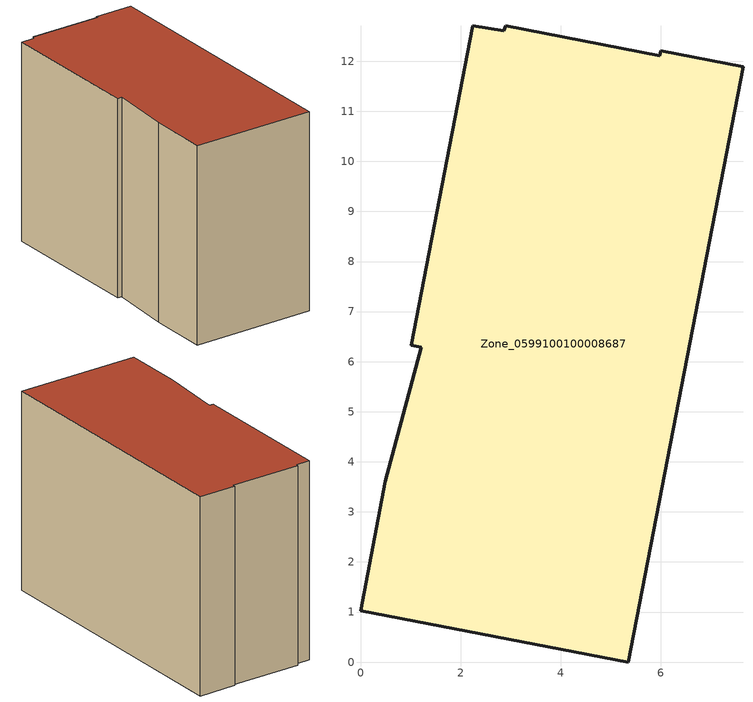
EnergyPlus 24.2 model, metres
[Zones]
Zone_0599100100008687
 floor ground (C_G): 1.02,6.33 2.24,12.71 2.86,12.61 2.9,12.7 5.97,12.11 5.99,12.21 7.64,11.89 5.35,0 0,1.03 0.49,3.61 1.21,6.29 z0
 wall outside (C_F): 5.35,0 7.64,11.89 5.99,12.21 5.97,12.11 2.9,12.7 2.86,12.61 2.24,12.71 1.02,6.33 1.21,6.29 0.49,3.61 0,1.03 5.35,0 z0:8.7
 roof outside (C_R): 2.86,12.61 2.24,12.71 1.02,6.33 1.21,6.29 0.49,3.61 0,1.03 5.35,0 7.64,11.89 5.99,12.21 5.97,12.11 2.9,12.7 z8.7
[BUILDING]
Pand.0599100100008687: North Axis=0; Terrain=City; Loads Convergence Tolerance Value=0.04; Temperature Convergence Tolerance Value=0.4; Solar Distribution=FullExterior; Maximum Number of Warmup Days=25; Minimum Number of Warmup Days=1
[Site:Location]
Rotterdam.The.Hague.AP_ZH_NLD Design_Conditions: Latitude=51.96; Longitude=4.45; Time Zone=1; Elevation=-4.5
[SITE:GROUNDTEMPERATURE:BUILDINGSURFACE]
18, 18, 18, 18, 18, 18, 18, 18, 18, 18, 18, 18
[MATERIAL] Thermal Absorptance=0.9; Solar Absorptance=0.7; Visible Absorptance=0.7
Name | Roughness | Thickness | Conductivity | Density | Specific Heat
G.TC.2015-2018 | MediumSmooth | 0.15 | 0.0428571 | 540 | 1210
F.TC.2015-2018 | Rough | 0.3 | 0.0666667 | 1920 | 840
R.TC.2015-2018 | MediumRough | 0.2 | 0.0333333 | 1500 | 1000
[CONSTRUCTION]
C_G: G.TC.2015-2018
C_F: F.TC.2015-2018
C_R: R.TC.2015-2018
[ZONE]
Zone_0599100100008687: Type=1; Multiplier=1; Ceiling Height=Autocalculate; Volume=Autocalculate; Floor Area=autocalculate; Part of Total Floor Area=Yes
[ZONEINFILTRATION:DESIGNFLOWRATE]
Infil_Zone_0599100100008687: Zone or ZoneList or Space or SpaceList=Zone_0599100100008687; Schedule=AlwaysOn; Design Flow Rate Calculation Method=Flow/Area; Flow Rate per Floor Area=0.0015; Constant Term Coefficient=1; Temperature Term Coefficient=0; Velocity Term Coefficient=0; Velocity Squared Term Coefficient=0
[HVACTEMPLATE:ZONE:IDEALLOADSAIRSYSTEM]
Zone_0599100100008687: Maximum Heating Supply Air Temperature=50; Minimum Cooling Supply Air Temperature=13; Maximum Heating Supply Air Humidity Ratio=0.0156; Minimum Cooling Supply Air Humidity Ratio=0.0077; Heating Limit=NoLimit; Cooling Limit=NoLimit; Dehumidification Control Type=ConstantSensibleHeatRatio; Cooling Sensible Heat Ratio=0.7; Dehumidification Setpoint=60; Humidification Control Type=None; Humidification Setpoint=30; Outdoor Air Method=None; Outdoor Air Flow Rate per Person=0.00944; Outdoor Air Flow Rate per Zone Floor Area=0; Outdoor Air Flow Rate per Zone=0; Demand Controlled Ventilation Type=None; Outdoor Air Economizer Type=NoEconomizer; Heat Recovery Type=None; Sensible Heat Recovery Effectiveness=0.7; Latent Heat Recovery Effectiveness=0.65
[ZONECONTROL:THERMOSTAT]
ThermostatControl_Zone_0599100100008687: Zone or ZoneList=Zone_0599100100008687; Control Type Schedule=DualSetpointControlType; Control 1=Thermostat_Zone_0599100100008687; Temperature Difference Between Cutout And Setpoint=0
[THERMOSTATSETPOINT:DUALSETPOINT]
Thermostat_Zone_0599100100008687: Heating Setpoint Temperature Schedule=HeatingSetpoint_Zone_0599100100008687; Cooling Setpoint Temperature Schedule=CoolingSetpoint_Zone_0599100100008687
[SCHEDULE:COMPACT]
HeatingSetpoint_Zone_0599100100008687: Through: 12/31, For: AllDays, Until: 24:00, 21
CoolingSetpoint_Zone_0599100100008687: Through: 12/31, For: AllDays, Until: 24:00, 24
DualSetpointControlType: Through: 12/31, For: AllDays, Until: 24:00, 4
AlwaysOn: Through: 12/31, For: AllDays, Until: 24:00, 1
